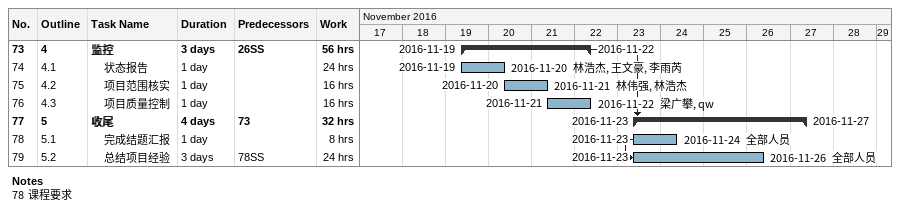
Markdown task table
| ID | WBS | Task | Duration | Start | Finish | Predecessors | Resources | Work (h) |
|---|---|---|---|---|---|---|---|---|
| 73 | 4 | **监控** | 3d | 2016-11-19 | 2016-11-22 | 26SS |  | 56 |
| 74 | 4.1 | 状态报告 | 1d | 2016-11-19 | 2016-11-20 |  | 林浩杰, 王文豪, 李雨芮 | 24 |
| 75 | 4.2 | 项目范围核实 | 1d | 2016-11-20 | 2016-11-21 |  | 林伟强, 林浩杰 | 16 |
| 76 | 4.3 | 项目质量控制 | 1d | 2016-11-21 | 2016-11-22 |  | 梁广攀, qw | 16 |
| 77 | 5 | **收尾** | 4d | 2016-11-23 | 2016-11-27 | 73 |  | 32 |
| 78 | 5.1 | 完成结题汇报 | 1d | 2016-11-23 | 2016-11-24 |  | 全部人员 | 8 |
| 79 | 5.2 | 总结项目经验 | 3d | 2016-11-23 | 2016-11-26 | 78SS | 全部人员 | 24 |

Notes
- 78: 课程要求
